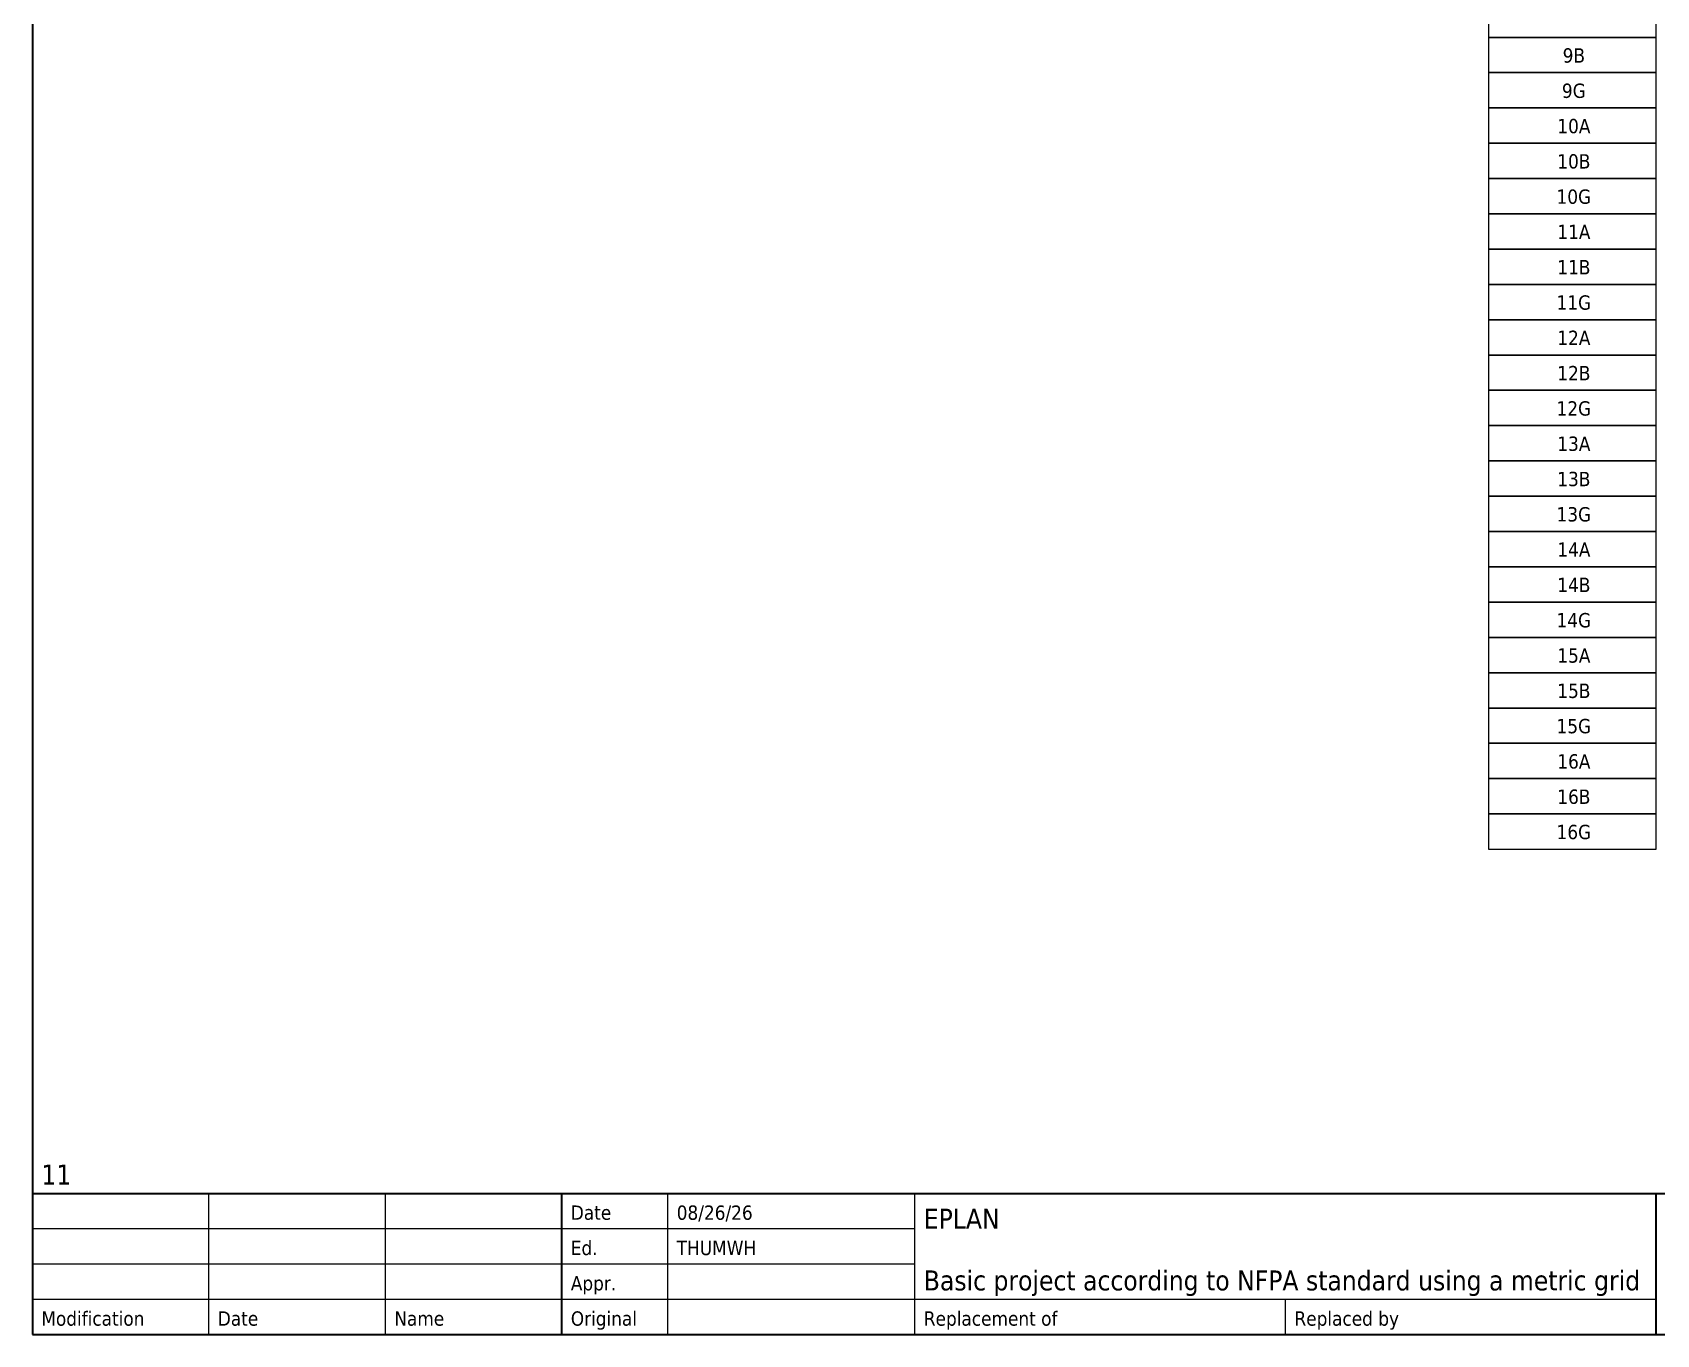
# Model space of a CAD drawing. Header units: millimetres. Extents: x 0 to 1792788, y -13 to 262234.
# Drawn here: x 0 to 184, y 0 to 147.6 of the extents above; entities that cross this region are included whole.
import ezdxf
from ezdxf.enums import TextEntityAlignment as Align

# ---------------------------------------------------------------- set-up
doc = ezdxf.new("R2010")
doc.units = ezdxf.units.MM
for name, color, linetype, lineweight in [('EPLAN201', 7, 'Continuous', 35), ('EPLAN300', 5, 'Continuous', 25), ('EPLAN421', 5, 'Continuous', 35), ('EPLAN433', 251, 'Continuous', 35), ('EPLAN451', 7, 'Continuous', 35), ('EPLAN452', 7, 'Continuous', 35), ('EPLAN453', 7, 'Continuous', 35), ('EPLAN501', 7, 'Continuous', 35)]:
    doc.layers.add(name, color=color, linetype=linetype, lineweight=lineweight)
doc.styles.add('Tahoma', font='')
doc.styles.get('Tahoma').set_extended_font_data('Tahoma')

# ---------------------------------------------------------------- blocks, each defined once
blk = doc.blocks.new('EPLFRAME')
at = {"layer": 'EPLAN201', "linetype": 'Continuous', "lineweight": 35, "ltscale": 4}
for p, q in [((0, 16), (420, 16)), ((60, 0), (60, 16)), ((184, 0), (184, 16))]:
    blk.add_line(p, q, dxfattribs=at)
at = {"layer": 'EPLAN201', "linetype": 'Continuous', "lineweight": 25, "ltscale": 4}
for p, q in [((20, 0), (20, 16)), ((40, 0), (40, 16)), ((72, 0), (72, 16)), ((100, 0), (100, 16)), ((0, 12), (100, 12)), ((0, 8), (100, 8)), ((0, 4), (184, 4)), ((142, 0), (142, 4))]:
    blk.add_line(p, q, dxfattribs=at)
at = {"layer": 'EPLAN201', "linetype": 'Continuous', "lineweight": 35, "ltscale": 4}
blk.add_lwpolyline([(0, 0), (420, 0), (420, 297), (0, 297)], close=True, dxfattribs=at)
at = {"layer": 'EPLAN201', "color": 7, "style": 'Tahoma'}
for s, height, p in [('Date', 1.625, (61, 13)), ('Ed.', 1.625, (61, 9)), ('Appr.', 1.625, (61, 5)), ('Modification', 1.6254, (1, 1)), ('Date', 1.625, (21, 1)), ('Name', 1.625, (41, 1)), ('Original', 1.625, (61, 1)), ('Replacement of', 1.6254, (101, 1)), ('Replaced by', 1.6254, (143, 1))]:
    blk.add_text(s, height=height, dxfattribs=at).set_placement(p)
at = {"layer": 'EPLAN451', "color": 7, "style": 'Tahoma'}
for tag, p, height in [('14_10014', (101, 12), 2.26), ('14_10015', (185, 12), 2.26), ('14_10011', (101, 5), 2.26), ('14_10013', (332, 5), 1.63), ('14_10151', (73, 1), 1.63), ('14_10300', (415, 1), 1.63)]:
    blk.add_attdef(tag, p, '', height=height, dxfattribs=at)
blk.add_attdef('4_25020', text='', height=1.63, dxfattribs=at).set_placement((413, 1), align=Align.RIGHT)
at = {"layer": 'EPLAN452', "color": 7, "style": 'Tahoma'}
for tag, p, height in [('4_11041', (1, 17), 2.26), ('4_11071[1]', (1, 13), 1.63), ('4_11074[1]', (21, 13), 1.63), ('4_11070[1]', (41, 13), 1.63), ('4_11024', (73, 13), 1.63), ('4_11011', (231, 12), 2.26), ('4_11030', (301, 12), 2.26), ('4_20132_1001', (374, 13), 1.63), ('4_11071[2]', (1, 9), 1.63), ('4_11074[2]', (21, 9), 1.63), ('4_11070[2]', (41, 9), 1.63), ('4_11022', (73, 9), 1.63), ('4_20134_1001', (374, 9), 1.63), ('4_11071[3]', (1, 5), 1.63), ('4_11074[3]', (21, 5), 1.63), ('4_11070[3]', (41, 5), 1.63), ('4_11080', (73, 5), 1.63), ('4_11059', (301, 5), 1.63)]:
    blk.add_attdef(tag, p, '', height=height, dxfattribs=at)
for tag, height, p in [('4_11040', 2.26, (419, 17)), ('4_11000', 1.63, (419, 5)), ('4_11085', 1.63, (141, 1)), ('4_11086', 1.63, (183, 1))]:
    blk.add_attdef(tag, text='', height=height, dxfattribs=at).set_placement(p, align=Align.RIGHT)
at = {"layer": 'EPLAN453', "color": 7, "style": 'Tahoma'}
for tag, p in [('53_19005_1', (21, 293)), ('53_19005', (63, 293)), ('53_19005_8', (105, 293)), ('53_19005_6', (147, 293)), ('53_19005_7', (189, 293)), ('53_19005_9', (231, 293)), ('53_19005_3', (273, 293)), ('53_19005_2', (315, 293)), ('53_19005_4', (357, 293)), ('53_19005_5', (399, 293))]:
    blk.add_attdef(tag, text='', height=1.35, dxfattribs=at).set_placement(p, align=Align.BOTTOM_CENTER)
blk = doc.blocks.new('EPLSYM_LibrarySPECIAL_en_US_Symbol427_Variant5_Placement1_17')
at = {"layer": 'EPLAN421', "color": 5, "style": 'Tahoma'}
for tag, p in [('17_20029[1]', (-0.9525, 3.335)), ('17_20029[2]', (20.0025, 3.335))]:
    blk.add_attdef(tag, text='', height=1.1739, dxfattribs=at).set_placement(p, align=Align.BOTTOM_RIGHT)
at = {"layer": 'EPLAN433', "color": 251, "style": 'Tahoma'}
blk.add_attdef('17_20406_1', text='', height=1.6254, dxfattribs=at).set_placement((0.9525, 1.5875), align=Align.BOTTOM_RIGHT)
blk.add_attdef('17_20406', text='', height=1.6254, dxfattribs=at).set_placement((0.9525, 1.5875), align=Align.BOTTOM_LEFT)
blk = doc.blocks.new('EPLSYM_LibrarySPECIAL_en_US_Symbol427_Variant5_Placement1_18')
at = {"layer": 'EPLAN421', "color": 5, "style": 'Tahoma'}
for tag, p in [('17_20029[1]', (-0.9525, 3.335)), ('17_20029[2]', (20.0025, 3.335))]:
    blk.add_attdef(tag, text='', height=1.1739, dxfattribs=at).set_placement(p, align=Align.BOTTOM_RIGHT)
at = {"layer": 'EPLAN433', "color": 251, "style": 'Tahoma'}
blk.add_attdef('17_20406_1', text='', height=1.6254, dxfattribs=at).set_placement((0.9525, 1.5875), align=Align.BOTTOM_RIGHT)
blk.add_attdef('17_20406', text='', height=1.6254, dxfattribs=at).set_placement((0.9525, 1.5875), align=Align.BOTTOM_LEFT)
blk = doc.blocks.new('EPLSYM_LibrarySPECIAL_en_US_Symbol427_Variant5_Placement1_19')
at = {"layer": 'EPLAN421', "color": 5, "style": 'Tahoma'}
for tag, p in [('17_20029[1]', (-0.9525, 3.335)), ('17_20029[2]', (20.0025, 3.335))]:
    blk.add_attdef(tag, text='', height=1.1739, dxfattribs=at).set_placement(p, align=Align.BOTTOM_RIGHT)
at = {"layer": 'EPLAN433', "color": 251, "style": 'Tahoma'}
blk.add_attdef('17_20406_1', text='', height=1.6254, dxfattribs=at).set_placement((0.9525, 1.5875), align=Align.BOTTOM_RIGHT)
blk.add_attdef('17_20406', text='', height=1.6254, dxfattribs=at).set_placement((0.9525, 1.5875), align=Align.BOTTOM_LEFT)
blk = doc.blocks.new('EPLSYM_LibrarySPECIAL_en_US_Symbol427_Variant5_Placement1_20')
at = {"layer": 'EPLAN421', "color": 5, "style": 'Tahoma'}
for tag, p in [('17_20029[1]', (-0.9525, 3.335)), ('17_20029[2]', (20.0025, 3.335))]:
    blk.add_attdef(tag, text='', height=1.1739, dxfattribs=at).set_placement(p, align=Align.BOTTOM_RIGHT)
at = {"layer": 'EPLAN433', "color": 251, "style": 'Tahoma'}
blk.add_attdef('17_20406_1', text='', height=1.6254, dxfattribs=at).set_placement((0.9525, 1.5875), align=Align.BOTTOM_RIGHT)
blk.add_attdef('17_20406', text='', height=1.6254, dxfattribs=at).set_placement((0.9525, 1.5875), align=Align.BOTTOM_LEFT)
blk = doc.blocks.new('EPLSYM_LibrarySPECIAL_en_US_Symbol427_Variant5_Placement1_21')
at = {"layer": 'EPLAN421', "color": 5, "style": 'Tahoma'}
for tag, p in [('17_20029[1]', (-0.9525, 3.335)), ('17_20029[2]', (20.0025, 3.335))]:
    blk.add_attdef(tag, text='', height=1.1739, dxfattribs=at).set_placement(p, align=Align.BOTTOM_RIGHT)
at = {"layer": 'EPLAN433', "color": 251, "style": 'Tahoma'}
blk.add_attdef('17_20406_1', text='', height=1.6254, dxfattribs=at).set_placement((0.9525, 1.5875), align=Align.BOTTOM_RIGHT)
blk.add_attdef('17_20406', text='', height=1.6254, dxfattribs=at).set_placement((0.9525, 1.5875), align=Align.BOTTOM_LEFT)
blk = doc.blocks.new('EPLSYM_LibrarySPECIAL_en_US_Symbol427_Variant5_Placement1_22')
at = {"layer": 'EPLAN421', "color": 5, "style": 'Tahoma'}
for tag, p in [('17_20029[1]', (-0.9525, 3.335)), ('17_20029[2]', (20.0025, 3.335))]:
    blk.add_attdef(tag, text='', height=1.1739, dxfattribs=at).set_placement(p, align=Align.BOTTOM_RIGHT)
at = {"layer": 'EPLAN433', "color": 251, "style": 'Tahoma'}
blk.add_attdef('17_20406_1', text='', height=1.6254, dxfattribs=at).set_placement((0.9525, 1.5875), align=Align.BOTTOM_RIGHT)
blk.add_attdef('17_20406', text='', height=1.6254, dxfattribs=at).set_placement((0.9525, 1.5875), align=Align.BOTTOM_LEFT)
blk = doc.blocks.new('EPLSYM_LibrarySPECIAL_en_US_Symbol427_Variant5_Placement1_23')
at = {"layer": 'EPLAN421', "color": 5, "style": 'Tahoma'}
for tag, p in [('17_20029[1]', (-0.9525, 3.335)), ('17_20029[2]', (20.0025, 3.335))]:
    blk.add_attdef(tag, text='', height=1.1739, dxfattribs=at).set_placement(p, align=Align.BOTTOM_RIGHT)
at = {"layer": 'EPLAN433', "color": 251, "style": 'Tahoma'}
blk.add_attdef('17_20406_1', text='', height=1.6254, dxfattribs=at).set_placement((0.9525, 1.5875), align=Align.BOTTOM_RIGHT)
blk.add_attdef('17_20406', text='', height=1.6254, dxfattribs=at).set_placement((0.9525, 1.5875), align=Align.BOTTOM_LEFT)
blk = doc.blocks.new('EPLSYM_LibrarySPECIAL_en_US_Symbol427_Variant5_Placement1_24')
at = {"layer": 'EPLAN421', "color": 5, "style": 'Tahoma'}
for tag, p in [('17_20029[1]', (-0.9525, 3.335)), ('17_20029[2]', (20.0025, 3.335))]:
    blk.add_attdef(tag, text='', height=1.1739, dxfattribs=at).set_placement(p, align=Align.BOTTOM_RIGHT)
at = {"layer": 'EPLAN433', "color": 251, "style": 'Tahoma'}
blk.add_attdef('17_20406_1', text='', height=1.6254, dxfattribs=at).set_placement((0.9525, 1.5875), align=Align.BOTTOM_RIGHT)
blk.add_attdef('17_20406', text='', height=1.6254, dxfattribs=at).set_placement((0.9525, 1.5875), align=Align.BOTTOM_LEFT)
blk = doc.blocks.new('EPLSYM_LibrarySPECIAL_en_US_Symbol427_Variant5_Placement1_25')
at = {"layer": 'EPLAN421', "color": 5, "style": 'Tahoma'}
for tag, p in [('17_20029[1]', (-0.9525, 3.335)), ('17_20029[2]', (20.0025, 3.335))]:
    blk.add_attdef(tag, text='', height=1.1739, dxfattribs=at).set_placement(p, align=Align.BOTTOM_RIGHT)
at = {"layer": 'EPLAN433', "color": 251, "style": 'Tahoma'}
blk.add_attdef('17_20406_1', text='', height=1.6254, dxfattribs=at).set_placement((0.9525, 1.5875), align=Align.BOTTOM_RIGHT)
blk.add_attdef('17_20406', text='', height=1.6254, dxfattribs=at).set_placement((0.9525, 1.5875), align=Align.BOTTOM_LEFT)
blk = doc.blocks.new('EPLSYM_LibrarySPECIAL_en_US_Symbol427_Variant5_Placement1_26')
at = {"layer": 'EPLAN421', "color": 5, "style": 'Tahoma'}
for tag, p in [('17_20029[1]', (-0.9525, 3.335)), ('17_20029[2]', (20.0025, 3.335))]:
    blk.add_attdef(tag, text='', height=1.1739, dxfattribs=at).set_placement(p, align=Align.BOTTOM_RIGHT)
at = {"layer": 'EPLAN433', "color": 251, "style": 'Tahoma'}
blk.add_attdef('17_20406_1', text='', height=1.6254, dxfattribs=at).set_placement((0.9525, 1.5875), align=Align.BOTTOM_RIGHT)
blk.add_attdef('17_20406', text='', height=1.6254, dxfattribs=at).set_placement((0.9525, 1.5875), align=Align.BOTTOM_LEFT)
blk = doc.blocks.new('EPLSYM_LibrarySPECIAL_en_US_Symbol427_Variant5_Placement1_27')
at = {"layer": 'EPLAN421', "color": 5, "style": 'Tahoma'}
for tag, p in [('17_20029[1]', (-0.9525, 3.335)), ('17_20029[2]', (20.0025, 3.335))]:
    blk.add_attdef(tag, text='', height=1.1739, dxfattribs=at).set_placement(p, align=Align.BOTTOM_RIGHT)
at = {"layer": 'EPLAN433', "color": 251, "style": 'Tahoma'}
blk.add_attdef('17_20406_1', text='', height=1.6254, dxfattribs=at).set_placement((0.9525, 1.5875), align=Align.BOTTOM_RIGHT)
blk.add_attdef('17_20406', text='', height=1.6254, dxfattribs=at).set_placement((0.9525, 1.5875), align=Align.BOTTOM_LEFT)
blk = doc.blocks.new('EPLSYM_LibrarySPECIAL_en_US_Symbol427_Variant5_Placement1_28')
at = {"layer": 'EPLAN421', "color": 5, "style": 'Tahoma'}
for tag, p in [('17_20029[1]', (-0.9525, 3.335)), ('17_20029[2]', (20.0025, 3.335))]:
    blk.add_attdef(tag, text='', height=1.1739, dxfattribs=at).set_placement(p, align=Align.BOTTOM_RIGHT)
at = {"layer": 'EPLAN433', "color": 251, "style": 'Tahoma'}
blk.add_attdef('17_20406_1', text='', height=1.6254, dxfattribs=at).set_placement((0.9525, 1.5875), align=Align.BOTTOM_RIGHT)
blk.add_attdef('17_20406', text='', height=1.6254, dxfattribs=at).set_placement((0.9525, 1.5875), align=Align.BOTTOM_LEFT)
blk = doc.blocks.new('EPLSYM_LibrarySPECIAL_en_US_Symbol427_Variant5_Placement1_29')
at = {"layer": 'EPLAN421', "color": 5, "style": 'Tahoma'}
for tag, p in [('17_20029[1]', (-0.9525, 3.335)), ('17_20029[2]', (20.0025, 3.335))]:
    blk.add_attdef(tag, text='', height=1.1739, dxfattribs=at).set_placement(p, align=Align.BOTTOM_RIGHT)
at = {"layer": 'EPLAN433', "color": 251, "style": 'Tahoma'}
blk.add_attdef('17_20406_1', text='', height=1.6254, dxfattribs=at).set_placement((0.9525, 1.5875), align=Align.BOTTOM_RIGHT)
blk.add_attdef('17_20406', text='', height=1.6254, dxfattribs=at).set_placement((0.9525, 1.5875), align=Align.BOTTOM_LEFT)
blk = doc.blocks.new('EPLSYM_LibrarySPECIAL_en_US_Symbol427_Variant5_Placement1_30')
at = {"layer": 'EPLAN421', "color": 5, "style": 'Tahoma'}
for tag, p in [('17_20029[1]', (-0.9525, 3.335)), ('17_20029[2]', (20.0025, 3.335))]:
    blk.add_attdef(tag, text='', height=1.1739, dxfattribs=at).set_placement(p, align=Align.BOTTOM_RIGHT)
at = {"layer": 'EPLAN433', "color": 251, "style": 'Tahoma'}
blk.add_attdef('17_20406_1', text='', height=1.6254, dxfattribs=at).set_placement((0.9525, 1.5875), align=Align.BOTTOM_RIGHT)
blk.add_attdef('17_20406', text='', height=1.6254, dxfattribs=at).set_placement((0.9525, 1.5875), align=Align.BOTTOM_LEFT)
blk = doc.blocks.new('EPLSYM_LibrarySPECIAL_en_US_Symbol427_Variant5_Placement1_31')
at = {"layer": 'EPLAN421', "color": 5, "style": 'Tahoma'}
for tag, p in [('17_20029[1]', (-0.9525, 3.335)), ('17_20029[2]', (20.0025, 3.335))]:
    blk.add_attdef(tag, text='', height=1.1739, dxfattribs=at).set_placement(p, align=Align.BOTTOM_RIGHT)
at = {"layer": 'EPLAN433', "color": 251, "style": 'Tahoma'}
blk.add_attdef('17_20406_1', text='', height=1.6254, dxfattribs=at).set_placement((0.9525, 1.5875), align=Align.BOTTOM_RIGHT)
blk.add_attdef('17_20406', text='', height=1.6254, dxfattribs=at).set_placement((0.9525, 1.5875), align=Align.BOTTOM_LEFT)
blk = doc.blocks.new('EPLSYM_LibrarySPECIAL_en_US_Symbol427_Variant5_Placement1_39')
at = {"layer": 'EPLAN421', "color": 5, "style": 'Tahoma'}
for tag, p in [('17_20029[1]', (-0.9525, 3.335)), ('17_20029[2]', (20.0025, 3.335))]:
    blk.add_attdef(tag, text='', height=1.1739, dxfattribs=at).set_placement(p, align=Align.BOTTOM_RIGHT)
at = {"layer": 'EPLAN433', "color": 251, "style": 'Tahoma'}
blk.add_attdef('17_20406_1', text='', height=1.6254, dxfattribs=at).set_placement((0.9525, 1.5875), align=Align.BOTTOM_RIGHT)
blk.add_attdef('17_20406', text='', height=1.6254, dxfattribs=at).set_placement((0.9525, 1.5875), align=Align.BOTTOM_LEFT)
blk = doc.blocks.new('EPLSYM_LibrarySPECIAL_en_US_Symbol427_Variant5_Placement1_40')
at = {"layer": 'EPLAN421', "color": 5, "style": 'Tahoma'}
for tag, p in [('17_20029[1]', (-0.9525, 3.335)), ('17_20029[2]', (20.0025, 3.335))]:
    blk.add_attdef(tag, text='', height=1.1739, dxfattribs=at).set_placement(p, align=Align.BOTTOM_RIGHT)
at = {"layer": 'EPLAN433', "color": 251, "style": 'Tahoma'}
blk.add_attdef('17_20406_1', text='', height=1.6254, dxfattribs=at).set_placement((0.9525, 1.5875), align=Align.BOTTOM_RIGHT)
blk.add_attdef('17_20406', text='', height=1.6254, dxfattribs=at).set_placement((0.9525, 1.5875), align=Align.BOTTOM_LEFT)
blk = doc.blocks.new('EPLSYM_LibrarySPECIAL_en_US_Symbol427_Variant5_Placement1_42')
at = {"layer": 'EPLAN421', "color": 5, "style": 'Tahoma'}
for tag, p in [('17_20029[1]', (-0.9525, 3.335)), ('17_20029[2]', (20.0025, 3.335))]:
    blk.add_attdef(tag, text='', height=1.1739, dxfattribs=at).set_placement(p, align=Align.BOTTOM_RIGHT)
at = {"layer": 'EPLAN433', "color": 251, "style": 'Tahoma'}
blk.add_attdef('17_20406_1', text='', height=1.6254, dxfattribs=at).set_placement((0.9525, 1.5875), align=Align.BOTTOM_RIGHT)
blk.add_attdef('17_20406', text='', height=1.6254, dxfattribs=at).set_placement((0.9525, 1.5875), align=Align.BOTTOM_LEFT)
blk = doc.blocks.new('EPLSYM_LibrarySPECIAL_en_US_Symbol427_Variant5_Placement1_43')
at = {"layer": 'EPLAN421', "color": 5, "style": 'Tahoma'}
for tag, p in [('17_20029[1]', (-0.9525, 3.335)), ('17_20029[2]', (20.0025, 3.335))]:
    blk.add_attdef(tag, text='', height=1.1739, dxfattribs=at).set_placement(p, align=Align.BOTTOM_RIGHT)
at = {"layer": 'EPLAN433', "color": 251, "style": 'Tahoma'}
blk.add_attdef('17_20406_1', text='', height=1.6254, dxfattribs=at).set_placement((0.9525, 1.5875), align=Align.BOTTOM_RIGHT)
blk.add_attdef('17_20406', text='', height=1.6254, dxfattribs=at).set_placement((0.9525, 1.5875), align=Align.BOTTOM_LEFT)
blk = doc.blocks.new('EPLSYM_LibrarySPECIAL_en_US_Symbol427_Variant5_Placement1_44')
at = {"layer": 'EPLAN421', "color": 5, "style": 'Tahoma'}
for tag, p in [('17_20029[1]', (-0.9525, 3.335)), ('17_20029[2]', (20.0025, 3.335))]:
    blk.add_attdef(tag, text='', height=1.1739, dxfattribs=at).set_placement(p, align=Align.BOTTOM_RIGHT)
at = {"layer": 'EPLAN433', "color": 251, "style": 'Tahoma'}
blk.add_attdef('17_20406_1', text='', height=1.6254, dxfattribs=at).set_placement((0.9525, 1.5875), align=Align.BOTTOM_RIGHT)
blk.add_attdef('17_20406', text='', height=1.6254, dxfattribs=at).set_placement((0.9525, 1.5875), align=Align.BOTTOM_LEFT)
blk = doc.blocks.new('EPLSYM_LibrarySPECIAL_en_US_Symbol427_Variant5_Placement1_45')
at = {"layer": 'EPLAN421', "color": 5, "style": 'Tahoma'}
for tag, p in [('17_20029[1]', (-0.9525, 3.335)), ('17_20029[2]', (20.0025, 3.335))]:
    blk.add_attdef(tag, text='', height=1.1739, dxfattribs=at).set_placement(p, align=Align.BOTTOM_RIGHT)
at = {"layer": 'EPLAN433', "color": 251, "style": 'Tahoma'}
blk.add_attdef('17_20406_1', text='', height=1.6254, dxfattribs=at).set_placement((0.9525, 1.5875), align=Align.BOTTOM_RIGHT)
blk.add_attdef('17_20406', text='', height=1.6254, dxfattribs=at).set_placement((0.9525, 1.5875), align=Align.BOTTOM_LEFT)
blk = doc.blocks.new('EPLSYM_LibrarySPECIAL_en_US_Symbol427_Variant5_Placement1_46')
at = {"layer": 'EPLAN421', "color": 5, "style": 'Tahoma'}
for tag, p in [('17_20029[1]', (-0.9525, 3.335)), ('17_20029[2]', (20.0025, 3.335))]:
    blk.add_attdef(tag, text='', height=1.1739, dxfattribs=at).set_placement(p, align=Align.BOTTOM_RIGHT)
at = {"layer": 'EPLAN433', "color": 251, "style": 'Tahoma'}
blk.add_attdef('17_20406_1', text='', height=1.6254, dxfattribs=at).set_placement((0.9525, 1.5875), align=Align.BOTTOM_RIGHT)
blk.add_attdef('17_20406', text='', height=1.6254, dxfattribs=at).set_placement((0.9525, 1.5875), align=Align.BOTTOM_LEFT)
blk = doc.blocks.new('EPLSYM_LibrarySPECIAL_en_US_Symbol427_Variant5_Placement1_47')
at = {"layer": 'EPLAN421', "color": 5, "style": 'Tahoma'}
for tag, p in [('17_20029[1]', (-0.9525, 3.335)), ('17_20029[2]', (20.0025, 3.335))]:
    blk.add_attdef(tag, text='', height=1.1739, dxfattribs=at).set_placement(p, align=Align.BOTTOM_RIGHT)
at = {"layer": 'EPLAN433', "color": 251, "style": 'Tahoma'}
blk.add_attdef('17_20406_1', text='', height=1.6254, dxfattribs=at).set_placement((0.9525, 1.5875), align=Align.BOTTOM_RIGHT)
blk.add_attdef('17_20406', text='', height=1.6254, dxfattribs=at).set_placement((0.9525, 1.5875), align=Align.BOTTOM_LEFT)

msp = doc.modelspace()

# ---------------------------------------------------------------- linework, layer by layer
at = {"layer": 'EPLAN300', "lineweight": 25, "ltscale": 4}
for points in [[(165, 147), (184, 147), (184, 151), (165, 151)], [(165, 143), (184, 143), (184, 147), (165, 147)], [(165, 135), (184, 135), (184, 139), (165, 139)], [(165, 131), (184, 131), (184, 135), (165, 135)], [(165, 123), (184, 123), (184, 127), (165, 127)], [(165, 119), (184, 119), (184, 123), (165, 123)], [(165, 111), (184, 111), (184, 115), (165, 115)], [(165, 107), (184, 107), (184, 111), (165, 111)], [(165, 99), (184, 99), (184, 103), (165, 103)], [(165, 95), (184, 95), (184, 99), (165, 99)], [(165, 87), (184, 87), (184, 91), (165, 91)], [(165, 83), (184, 83), (184, 87), (165, 87)], [(165, 75), (184, 75), (184, 79), (165, 79)], [(165, 71), (184, 71), (184, 75), (165, 75)], [(165, 63), (184, 63), (184, 67), (165, 67)], [(165, 59), (184, 59), (184, 63), (165, 63)]]:
    msp.add_lwpolyline(points, close=True, dxfattribs=at)
at = {"layer": 'EPLAN300', "color": 3, "lineweight": 25, "ltscale": 4}
for points in [[(165, 139), (184, 139), (184, 143), (165, 143)], [(165, 127), (184, 127), (184, 131), (165, 131)], [(165, 115), (184, 115), (184, 119), (165, 119)], [(165, 103), (184, 103), (184, 107), (165, 107)], [(165, 91), (184, 91), (184, 95), (165, 95)], [(165, 79), (184, 79), (184, 83), (165, 83)], [(165, 67), (184, 67), (184, 71), (165, 71)], [(165, 55), (184, 55), (184, 59), (165, 59)]]:
    msp.add_lwpolyline(points, close=True, dxfattribs=at)

# ---------------------------------------------------------------- block references
ref = msp.add_blockref('EPLFRAME', (0, 0))
ref.add_attrib('14_10011', 'Basic project according to NFPA standard using a metric grid', (101, 5), dxfattribs={"layer": 'EPLAN451', "color": 7, "height": 2.2575, "style": 'Tahoma'})
ref.add_attrib('4_11041', '11', (1, 17), dxfattribs={"layer": 'EPLAN452', "color": 7, "height": 2.257, "style": 'Tahoma'})
ref.add_attrib('14_10014', 'EPLAN', (101, 12), dxfattribs={"layer": 'EPLAN451', "color": 7, "height": 2.257, "style": 'Tahoma'})
ref.add_attrib('4_11022', 'THUMWH', (73, 9), dxfattribs={"layer": 'EPLAN452', "color": 7, "height": 1.625, "style": 'Tahoma'})
ref.add_attrib('4_11024', '08/26/26', (73, 13), dxfattribs={"layer": 'EPLAN452', "color": 7, "height": 1.625, "style": 'Tahoma'})
ref = msp.add_blockref('EPLSYM_LibrarySPECIAL_en_US_Symbol427_Variant5_Placement1_17', (165, 145))
ref.add_attrib('17_20011', '9B', dxfattribs={"layer": 'EPLAN501', "color": 7, "height": 1.625, "style": 'Tahoma'}).set_placement((174.66, 143.65), align=Align.BOTTOM_CENTER)
ref = msp.add_blockref('EPLSYM_LibrarySPECIAL_en_US_Symbol427_Variant5_Placement1_39', (165, 141))
ref.add_attrib('17_20011', '9G', dxfattribs={"layer": 'EPLAN501', "color": 7, "height": 1.625, "style": 'Tahoma'}).set_placement((174.66, 139.65), align=Align.BOTTOM_CENTER)
ref = msp.add_blockref('EPLSYM_LibrarySPECIAL_en_US_Symbol427_Variant5_Placement1_18', (165, 137))
ref.add_attrib('17_20011', '10A', dxfattribs={"layer": 'EPLAN501', "color": 7, "height": 1.625, "style": 'Tahoma'}).set_placement((174.66, 135.65), align=Align.BOTTOM_CENTER)
ref = msp.add_blockref('EPLSYM_LibrarySPECIAL_en_US_Symbol427_Variant5_Placement1_19', (165, 133))
ref.add_attrib('17_20011', '10B', dxfattribs={"layer": 'EPLAN501', "color": 7, "height": 1.625, "style": 'Tahoma'}).set_placement((174.66, 131.65), align=Align.BOTTOM_CENTER)
ref = msp.add_blockref('EPLSYM_LibrarySPECIAL_en_US_Symbol427_Variant5_Placement1_40', (165, 129))
ref.add_attrib('17_20011', '10G', dxfattribs={"layer": 'EPLAN501', "color": 7, "height": 1.625, "style": 'Tahoma'}).set_placement((174.66, 127.65), align=Align.BOTTOM_CENTER)
ref = msp.add_blockref('EPLSYM_LibrarySPECIAL_en_US_Symbol427_Variant5_Placement1_20', (165, 125))
ref.add_attrib('17_20011', '11A', dxfattribs={"layer": 'EPLAN501', "color": 7, "height": 1.625, "style": 'Tahoma'}).set_placement((174.66, 123.65), align=Align.BOTTOM_CENTER)
ref = msp.add_blockref('EPLSYM_LibrarySPECIAL_en_US_Symbol427_Variant5_Placement1_21', (165, 121))
ref.add_attrib('17_20011', '11B', dxfattribs={"layer": 'EPLAN501', "color": 7, "height": 1.625, "style": 'Tahoma'}).set_placement((174.66, 119.65), align=Align.BOTTOM_CENTER)
ref = msp.add_blockref('EPLSYM_LibrarySPECIAL_en_US_Symbol427_Variant5_Placement1_42', (165, 117))
ref.add_attrib('17_20011', '11G', dxfattribs={"layer": 'EPLAN501', "color": 7, "height": 1.625, "style": 'Tahoma'}).set_placement((174.66, 115.65), align=Align.BOTTOM_CENTER)
ref = msp.add_blockref('EPLSYM_LibrarySPECIAL_en_US_Symbol427_Variant5_Placement1_22', (165, 113))
ref.add_attrib('17_20011', '12A', dxfattribs={"layer": 'EPLAN501', "color": 7, "height": 1.625, "style": 'Tahoma'}).set_placement((174.66, 111.65), align=Align.BOTTOM_CENTER)
ref = msp.add_blockref('EPLSYM_LibrarySPECIAL_en_US_Symbol427_Variant5_Placement1_23', (165, 109))
ref.add_attrib('17_20011', '12B', dxfattribs={"layer": 'EPLAN501', "color": 7, "height": 1.625, "style": 'Tahoma'}).set_placement((174.66, 107.65), align=Align.BOTTOM_CENTER)
ref = msp.add_blockref('EPLSYM_LibrarySPECIAL_en_US_Symbol427_Variant5_Placement1_43', (165, 105))
ref.add_attrib('17_20011', '12G', dxfattribs={"layer": 'EPLAN501', "color": 7, "height": 1.625, "style": 'Tahoma'}).set_placement((174.66, 103.65), align=Align.BOTTOM_CENTER)
ref = msp.add_blockref('EPLSYM_LibrarySPECIAL_en_US_Symbol427_Variant5_Placement1_24', (165, 101))
ref.add_attrib('17_20011', '13A', dxfattribs={"layer": 'EPLAN501', "color": 7, "height": 1.625, "style": 'Tahoma'}).set_placement((174.66, 99.65), align=Align.BOTTOM_CENTER)
ref = msp.add_blockref('EPLSYM_LibrarySPECIAL_en_US_Symbol427_Variant5_Placement1_25', (165, 97))
ref.add_attrib('17_20011', '13B', dxfattribs={"layer": 'EPLAN501', "color": 7, "height": 1.625, "style": 'Tahoma'}).set_placement((174.66, 95.65), align=Align.BOTTOM_CENTER)
ref = msp.add_blockref('EPLSYM_LibrarySPECIAL_en_US_Symbol427_Variant5_Placement1_44', (165, 93))
ref.add_attrib('17_20011', '13G', dxfattribs={"layer": 'EPLAN501', "color": 7, "height": 1.625, "style": 'Tahoma'}).set_placement((174.66, 91.65), align=Align.BOTTOM_CENTER)
ref = msp.add_blockref('EPLSYM_LibrarySPECIAL_en_US_Symbol427_Variant5_Placement1_26', (165, 89))
ref.add_attrib('17_20011', '14A', dxfattribs={"layer": 'EPLAN501', "color": 7, "height": 1.625, "style": 'Tahoma'}).set_placement((174.66, 87.65), align=Align.BOTTOM_CENTER)
ref = msp.add_blockref('EPLSYM_LibrarySPECIAL_en_US_Symbol427_Variant5_Placement1_27', (165, 85))
ref.add_attrib('17_20011', '14B', dxfattribs={"layer": 'EPLAN501', "color": 7, "height": 1.625, "style": 'Tahoma'}).set_placement((174.66, 83.65), align=Align.BOTTOM_CENTER)
ref = msp.add_blockref('EPLSYM_LibrarySPECIAL_en_US_Symbol427_Variant5_Placement1_45', (165, 81))
ref.add_attrib('17_20011', '14G', dxfattribs={"layer": 'EPLAN501', "color": 7, "height": 1.625, "style": 'Tahoma'}).set_placement((174.66, 79.65), align=Align.BOTTOM_CENTER)
ref = msp.add_blockref('EPLSYM_LibrarySPECIAL_en_US_Symbol427_Variant5_Placement1_28', (165, 77))
ref.add_attrib('17_20011', '15A', dxfattribs={"layer": 'EPLAN501', "color": 7, "height": 1.625, "style": 'Tahoma'}).set_placement((174.66, 75.65), align=Align.BOTTOM_CENTER)
ref = msp.add_blockref('EPLSYM_LibrarySPECIAL_en_US_Symbol427_Variant5_Placement1_29', (165, 73))
ref.add_attrib('17_20011', '15B', dxfattribs={"layer": 'EPLAN501', "color": 7, "height": 1.625, "style": 'Tahoma'}).set_placement((174.66, 71.65), align=Align.BOTTOM_CENTER)
ref = msp.add_blockref('EPLSYM_LibrarySPECIAL_en_US_Symbol427_Variant5_Placement1_46', (165, 69))
ref.add_attrib('17_20011', '15G', dxfattribs={"layer": 'EPLAN501', "color": 7, "height": 1.625, "style": 'Tahoma'}).set_placement((174.66, 67.65), align=Align.BOTTOM_CENTER)
ref = msp.add_blockref('EPLSYM_LibrarySPECIAL_en_US_Symbol427_Variant5_Placement1_30', (165, 65))
ref.add_attrib('17_20011', '16A', dxfattribs={"layer": 'EPLAN501', "color": 7, "height": 1.625, "style": 'Tahoma'}).set_placement((174.66, 63.65), align=Align.BOTTOM_CENTER)
ref = msp.add_blockref('EPLSYM_LibrarySPECIAL_en_US_Symbol427_Variant5_Placement1_31', (165, 61))
ref.add_attrib('17_20011', '16B', dxfattribs={"layer": 'EPLAN501', "color": 7, "height": 1.625, "style": 'Tahoma'}).set_placement((174.66, 59.65), align=Align.BOTTOM_CENTER)
ref = msp.add_blockref('EPLSYM_LibrarySPECIAL_en_US_Symbol427_Variant5_Placement1_47', (165, 57))
ref.add_attrib('17_20011', '16G', dxfattribs={"layer": 'EPLAN501', "color": 7, "height": 1.625, "style": 'Tahoma'}).set_placement((174.66, 55.65), align=Align.BOTTOM_CENTER)

doc.saveas('drawing.dxf')
